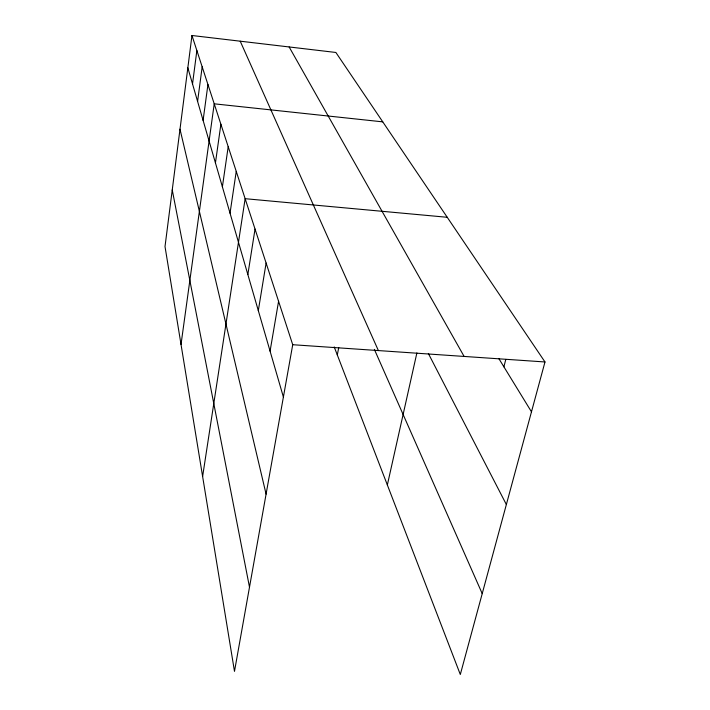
<?xml version="1.0" encoding="UTF-8"?>
<svg xmlns="http://www.w3.org/2000/svg" width="710" height="710" viewBox="0 0 710 710"><rect width="100%" height="100%" fill="white"/><g stroke="black" fill="none" stroke-linecap="round" stroke-linejoin="round"><path stroke-width="1.06" d="M191.966 35.5L165.013 246.547L234.486 671.367L292.724 344.714L191.966 35.5L335.883 52.469L544.987 361.967L460.311 674.5L334.206 346.897M192.525 83.94L196.865 50.543M197.593 101.406L202.173 66.829M203.095 120.372L207.941 84.525M181.023 344.439L214.225 103.82L382.77 121.863M215.441 162.901L220.89 124.277M222.39 186.845L228.203 146.704M230.031 213.177L236.244 171.394M202.616 476.508L245.145 198.694L447.238 217.287M247.843 274.557L255.041 229.064M258.316 310.616L266.108 263.037M270.075 351.148L278.577 301.297M337.303 354.938L338.75 347.536M387.349 484.966L416.885 352.941M503.896 366.83L505.795 359.42M292.724 344.714L544.987 361.967M498.775 358.47L531.479 411.818M289.147 46.958L464.118 356.429M428.352 353.482L506.363 504.535M240.22 41.189L378.386 350.571M374.356 349.355L482.223 593.64M187.839 67.796L283.397 397.041M179.994 129.193L266.081 494.124M172.246 189.916L249.494 587.161"/></g></svg>
